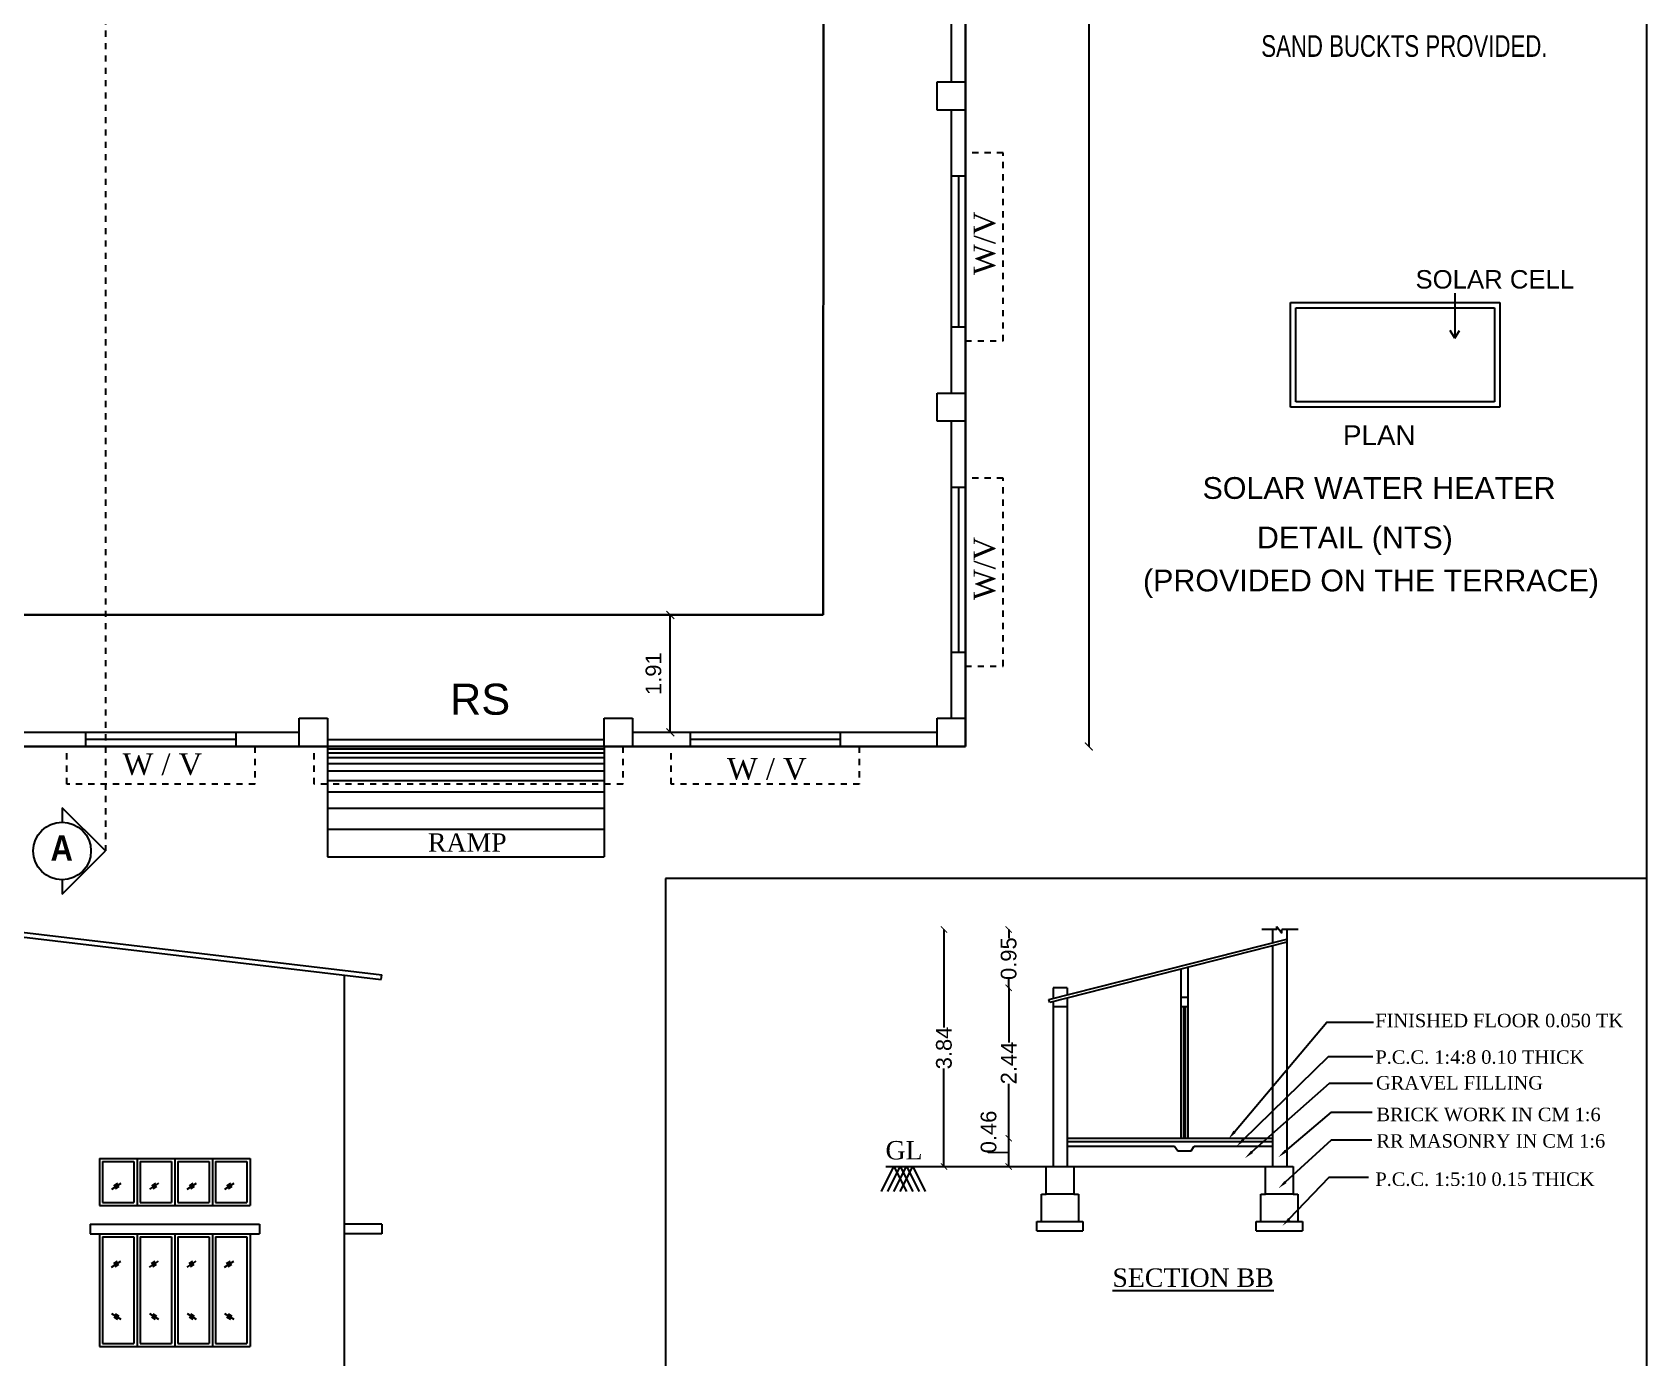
# Model space of a CAD drawing. Header units: metres. Extents: x 2267204 to 2267561, y 3771 to 3959.
# Drawn here: x 2267476.48 to 2267502.65, y 3904.03 to 3925.51 of the extents above; entities that cross this region are included whole.
import ezdxf
from ezdxf.enums import TextEntityAlignment as Align

# ---------------------------------------------------------------- set-up
doc = ezdxf.new("R2010")
doc.units = ezdxf.units.M
doc.header["$LTSCALE"] = 3.5
doc.header["$MEASUREMENT"] = 0
doc.linetypes.add('HIDDEN', pattern=[0.375, 0.25, -0.125])
doc.layers.get('0').update_dxf_attribs({"linetype": 'CONTINUOUS'})
doc.styles.add('cent', font='arial.ttf', dxfattribs={"height": 9})
doc.styles.add('DURAI', font='swisscl.ttf')
doc.styles.add('regular', font='arial.ttf', dxfattribs={"height": 9})
doc.styles.get("Standard").update_dxf_attribs({"font": 'times.ttf'})
doc.styles.add('style1', font='arialbd.ttf')
doc.styles.add('style3', font='arial.ttf')
doc.linetypes.add('ZIGZAG', pattern='A,0.0001,-0.2,[131,ltypeshp.shx,S=0.2,R=0,X=-0.2,Y=0],-0.4,[131,ltypeshp.shx,S=0.2,R=180,X=0.2,Y=0],-0.2', length=0.8001)

# ---------------------------------------------------------------- blocks, each defined once
blk = doc.blocks.new('_ArchTick')
at = {"color": 0, "linetype": 'ByBlock', "const_width": 0.15}
blk.add_lwpolyline([(-0.5, -0.5), (0.5, 0.5)], dxfattribs=at)
blk = doc.blocks.new('A$C267C1C9C')
for p, q in [((4115.7, 5), (4115.7, 2883.4)), ((3681, 2711.3), (3681, 1493.3)), ((3681, 1493.3), (3681, 2711.3)), ((3681, 1493.3), (3681, 2711.3)), ((3681, 1493.3), (3681, 2711.3)), ((3759.8, 2711.3), (3759.8, 1493.3)), ((3672, 2097.8), (3672, 1917.3)), ((3663, 1899.3), (3663, 1917.3)), ((3663, 1917.3), (3681, 1917.3)), ((3663, 1899.3), (3663, 1917.3)), ((3663, 1917.3), (3681, 1917.3)), ((3681, 1917.3), (3681, 1899.3)), ((3681, 1917.3), (3681, 1899.3)), ((3681, 1899.3), (3663, 1899.3)), ((3681, 1899.3), (3663, 1899.3)), ((3672, 1899.3), (3672, 1718.8)), ((3681, 1857.1), (3672, 1857.1)), ((3672, 1857.1), (3672, 1761.1)), ((3676.5, 1857.1), (3676.5, 1761.1)), ((3681, 1761.1), (3681, 1857.1)), ((3993.2, 1782.5), (3993.2, 1753.8)), ((3888.5, 1776.5), (4021.9, 1776.5)), ((3888.5, 1709.8), (3888.5, 1776.5)), ((3891.9, 1773.2), (4018.5, 1773.2)), ((3891.9, 1713.2), (3891.9, 1773.2)), ((4018.5, 1773.2), (4018.5, 1713.2)), ((4021.9, 1776.5), (4021.9, 1709.8)), ((3672, 1761.1), (3681, 1761.1)), ((3993.2, 1753.8), (3990.3, 1758.7)), ((3993.2, 1753.8), (3996.2, 1758.7)), ((3663, 1700.8), (3663, 1718.8)), ((3663, 1718.8), (3681, 1718.8)), ((3663, 1700.8), (3663, 1718.8)), ((3663, 1718.8), (3681, 1718.8)), ((3681, 1718.8), (3681, 1700.8)), ((3681, 1718.8), (3681, 1700.8)), ((4018.5, 1713.2), (3891.9, 1713.2)), ((3681, 1700.8), (3663, 1700.8)), ((3681, 1700.8), (3663, 1700.8)), ((3672, 1700.8), (3672, 1511.3)), ((4021.9, 1709.8), (3888.5, 1709.8)), ((3681, 1658.6), (3672, 1658.6)), ((3672, 1658.6), (3672, 1553.6)), ((3676.5, 1658.6), (3676.5, 1553.6)), ((3681, 1553.6), (3681, 1658.6)), ((3492.7, 1502.3), (3492.7, 1577.3)), ((3672, 1553.6), (3681, 1553.6)), ((3255.9, 1493.3), (3255.9, 1511.3)), ((3255.9, 1511.3), (3273.9, 1511.3)), ((3255.9, 1493.3), (3255.9, 1511.3)), ((3255.9, 1511.3), (3273.9, 1511.3)), ((3273.9, 1511.3), (3273.9, 1493.3)), ((3273.9, 1511.3), (3273.9, 1493.3)), ((3450.5, 1493.3), (3450.5, 1511.3)), ((3450.5, 1511.3), (3468.5, 1511.3)), ((3450.5, 1493.3), (3450.5, 1511.3)), ((3450.5, 1511.3), (3468.5, 1511.3)), ((3468.5, 1511.3), (3468.5, 1493.3)), ((3468.5, 1511.3), (3468.5, 1493.3)), ((3663, 1493.3), (3663, 1511.3)), ((3663, 1511.3), (3681, 1511.3)), ((3663, 1493.3), (3663, 1511.3)), ((3663, 1511.3), (3681, 1511.3)), ((3681, 1511.3), (3681, 1493.3)), ((3681, 1511.3), (3681, 1493.3)), ((3255.9, 1502.3), (3079.3, 1502.3)), ((3215.6, 1502.3), (3119.6, 1502.3)), ((3119.6, 1502.3), (3119.6, 1493.3)), ((3215.6, 1497.8), (3119.6, 1497.8)), ((3215.6, 1493.3), (3215.6, 1502.3)), ((3663, 1502.3), (3468.5, 1502.3)), ((3601.3, 1502.3), (3505.3, 1502.3)), ((3505.3, 1502.3), (3505.3, 1493.3)), ((3601.3, 1497.8), (3505.3, 1497.8)), ((3601.3, 1493.3), (3601.3, 1502.3)), ((3681, 1493.3), (1877.6, 1493.3)), ((1896.5, 1493.3), (3681, 1493.3)), ((1896.5, 1493.3), (3681, 1493.3)), ((1896.5, 1493.3), (3681, 1493.3)), ((3119.6, 1493.3), (3215.6, 1493.3)), ((3273.9, 1493.3), (3255.9, 1493.3)), ((3273.9, 1493.3), (3255.9, 1493.3)), ((3273.9, 1493.3), (3273.9, 1422.9)), ((3450.5, 1491.7), (3273.9, 1491.7)), ((3450.5, 1489.1), (3273.9, 1489.1)), ((3450.5, 1486), (3273.9, 1486)), ((3450.5, 1493.3), (3450.5, 1422.9)), ((3468.5, 1493.3), (3450.5, 1493.3)), ((3468.5, 1493.3), (3450.5, 1493.3)), ((3505.3, 1493.3), (3601.3, 1493.3)), ((3681, 1493.3), (3663, 1493.3)), ((3681, 1493.3), (3663, 1493.3)), ((3450.5, 1482.2), (3273.9, 1482.2)), ((3450.5, 1477.5), (3273.9, 1477.5)), ((3450.5, 1471.4), (3273.9, 1471.4)), ((3450.5, 1464.1), (3273.9, 1464.1)), ((3450.5, 1453.7), (3273.9, 1453.7)), ((3450.5, 1440.3), (3273.9, 1440.3)), ((2675.7, 1422.5), (3308.6, 1347.6)), ((3273.9, 1422.9), (3450.5, 1422.9)), ((2675.7, 1419.4), (3308.2, 1344.7)), ((4115.7, 1409.1), (3489.7, 1409.1)), ((3489.7, 1409.1), (3489.7, 378.3)), ((3734.2, 1331.9), (3886, 1370.4)), ((3879.7, 1376.6), (3870.2, 1376.6)), ((3877, 1376.6), (3877, 1368.1)), ((3879.7, 1376.6), (3879.7, 1378.5)), ((3879.7, 1378.5), (3883, 1374.3)), ((3893.3, 1376.6), (3883, 1376.6)), ((3883, 1374.3), (3883, 1376.6)), ((3886, 1376.6), (3886, 1370.4)), ((3886, 1370.4), (3886, 1225.4)), ((3886, 1368.4), (3734.9, 1330.1)), ((3877, 1366.1), (3877, 1225.4)), ((3818.5, 1351.3), (3818.5, 1243.4)), ((3823, 1352.4), (3823, 1243.4)), ((3284.7, 1062.5), (3284.7, 1347.4)), ((3308.2, 1344.7), (3308.6, 1347.6)), ((3737, 1339.4), (3737, 1332.6)), ((3746, 1339.4), (3737, 1339.4)), ((3746, 1339.4), (3746, 1334.9)), ((3734.9, 1330.1), (3734.2, 1331.9)), ((3737, 1330.6), (3737, 1225.4)), ((3746, 1332.9), (3746, 1225.4)), ((3818.5, 1333.4), (3823, 1333.4)), ((3737, 1327.4), (3746, 1327.4)), ((3818.5, 1327.4), (3823, 1327.4)), ((3820.2, 1327.4), (3820.2, 1243.4)), ((3821.2, 1327.4), (3821.2, 1243.4)), ((3746, 1243.4), (3877, 1243.4)), ((3746, 1241.4), (3877, 1241.4)), ((3746, 1238.4), (3814.5, 1238.4)), ((3814.5, 1238.4), (3816.5, 1235.4)), ((3825, 1235.4), (3827, 1238.4)), ((3827, 1238.4), (3877, 1238.4)), ((3128.5, 1230.5), (3224.5, 1230.5)), ((3128.5, 1230.5), (3128.5, 1200.5)), ((3130.4, 1228.5), (3150.4, 1228.5)), ((3130.4, 1228.5), (3130.4, 1202.5)), ((3150.4, 1228.5), (3150.4, 1202.5)), ((3152.4, 1230.5), (3152.4, 1200.5)), ((3154.5, 1228.5), (3174.5, 1228.5)), ((3154.5, 1228.5), (3154.5, 1202.5)), ((3174.5, 1228.5), (3174.5, 1202.5)), ((3176.5, 1230.5), (3176.5, 1200.5)), ((3178.5, 1228.5), (3198.5, 1228.5)), ((3178.5, 1228.5), (3178.5, 1202.5)), ((3198.5, 1228.5), (3198.5, 1202.5)), ((3200.5, 1230.5), (3200.5, 1200.5)), ((3202.5, 1228.5), (3222.5, 1228.5)), ((3202.5, 1228.5), (3202.5, 1202.5)), ((3222.5, 1228.5), (3222.5, 1202.5)), ((3224.5, 1230.5), (3224.5, 1200.5)), ((3816.5, 1235.4), (3825, 1235.4)), ((3627.4, 1209.4), (3635.4, 1225.4)), ((3630.2, 1225.4), (3890.1, 1225.4)), ((3631.4, 1209.4), (3639.4, 1225.4)), ((3635.4, 1225.4), (3643.4, 1209.4)), ((3635.4, 1209.4), (3643.4, 1225.4)), ((3639.4, 1209.4), (3647.4, 1225.4)), ((3639.4, 1225.4), (3647.4, 1209.4)), ((3643.4, 1225.4), (3651.4, 1209.4)), ((3647.4, 1225.4), (3655.4, 1209.4)), ((3732.5, 1207.8), (3732.5, 1225.4)), ((3732.5, 1225.4), (3737, 1225.4)), ((3750.1, 1225.4), (3750.1, 1207.8)), ((3818.5, 1225.6), (3818.5, 1225.4)), ((3823, 1225.6), (3823, 1225.4)), ((3872.5, 1207.8), (3872.5, 1225.4)), ((3890.1, 1225.4), (3890.1, 1207.8)), ((3729.6, 1190.2), (3729.6, 1207.8)), ((3729.6, 1207.8), (3732.5, 1207.8)), ((3750.1, 1207.8), (3732.5, 1207.8)), ((3750.1, 1207.8), (3753.1, 1207.8)), ((3753.1, 1207.8), (3753.1, 1190.2)), ((3869.6, 1190.2), (3869.6, 1207.8)), ((3869.6, 1207.8), (3872.5, 1207.8)), ((3890.1, 1207.8), (3872.5, 1207.8)), ((3890.1, 1207.8), (3893.1, 1207.8)), ((3893.1, 1207.8), (3893.1, 1190.2)), ((3128.5, 1200.5), (3224.5, 1200.5)), ((3130.4, 1202.5), (3150.4, 1202.5)), ((3154.5, 1202.5), (3174.5, 1202.5)), ((3178.5, 1202.5), (3198.5, 1202.5)), ((3202.5, 1202.5), (3222.5, 1202.5)), ((3122.5, 1188.5), (3122.5, 1182.5)), ((3122.5, 1188.5), (3230.5, 1188.5)), ((3230.5, 1188.5), (3230.5, 1182.5)), ((3308.7, 1188.5), (3284.7, 1188.5)), ((3308.7, 1188.5), (3308.7, 1182.5)), ((3726.6, 1184.3), (3726.6, 1190.2)), ((3726.6, 1190.2), (3753.1, 1190.2)), ((3753.1, 1190.2), (3756, 1190.2)), ((3756, 1190.2), (3756, 1184.3)), ((3866.6, 1184.3), (3866.6, 1190.2)), ((3866.6, 1190.2), (3893.1, 1190.2)), ((3893.1, 1190.2), (3896, 1190.2)), ((3896, 1190.2), (3896, 1184.3)), ((3122.5, 1182.5), (3230.5, 1182.5)), ((3128.5, 1182.5), (3128.5, 1110.5)), ((3130.4, 1180.5), (3150.4, 1180.5)), ((3130.4, 1180.5), (3130.4, 1112.5)), ((3150.4, 1180.5), (3150.4, 1112.5)), ((3152.4, 1182.5), (3152.4, 1110.5)), ((3154.5, 1180.5), (3174.5, 1180.5)), ((3154.5, 1180.5), (3154.5, 1112.5)), ((3174.5, 1180.5), (3174.5, 1112.5)), ((3176.5, 1182.5), (3176.5, 1110.5)), ((3178.5, 1180.5), (3198.5, 1180.5)), ((3178.5, 1180.5), (3178.5, 1112.5)), ((3198.5, 1180.5), (3198.5, 1112.5)), ((3200.5, 1182.5), (3200.5, 1110.5)), ((3202.5, 1180.5), (3222.5, 1180.5)), ((3202.5, 1180.5), (3202.5, 1112.5)), ((3222.5, 1180.5), (3222.5, 1112.5)), ((3224.5, 1182.5), (3224.5, 1110.5)), ((3308.7, 1182.5), (3284.7, 1182.5)), ((3726.6, 1184.3), (3756, 1184.3)), ((3866.6, 1184.3), (3896, 1184.3)), ((3136.1, 1161.2), (3142, 1165)), ((3137.5, 1163.4), (3139.9, 1165)), ((3160.3, 1161.2), (3166.1, 1165)), ((3161.6, 1163.4), (3164, 1165)), ((3208.3, 1161.2), (3214.1, 1165)), ((3209.6, 1163.4), (3212, 1165)), ((3138.4, 1161.5), (3140.8, 1163.1)), ((3162.5, 1161.5), (3164.9, 1163.1)), ((3210.5, 1161.5), (3212.9, 1163.1)), ((3136.1, 1131.7), (3142, 1127.9)), ((3137.5, 1129.5), (3139.9, 1128)), ((3138.4, 1131.4), (3140.8, 1129.8)), ((3160.3, 1131.7), (3166.1, 1127.9)), ((3161.6, 1129.5), (3164, 1128)), ((3162.5, 1131.4), (3164.9, 1129.8)), ((3185.6, 1129.5), (3188, 1128)), ((3208.3, 1131.7), (3214.1, 1127.9)), ((3209.6, 1129.5), (3212, 1128)), ((3210.5, 1131.4), (3212.9, 1129.8)), ((3128.5, 1110.5), (3224.5, 1110.5)), ((3130.4, 1112.5), (3150.4, 1112.5)), ((3154.5, 1112.5), (3174.5, 1112.5)), ((3178.5, 1112.5), (3198.5, 1112.5)), ((3202.5, 1112.5), (3222.5, 1112.5))]:
    blk.add_line(p, q)
at = {"linetype": 'HIDDEN'}
for p, q in [((3132.2, 2761), (3132.2, 1426.7)), ((3705, 1872.1), (3681, 1872.1)), ((3705, 1752.1), (3705, 1872.1)), ((3681, 1752.1), (3705, 1752.1)), ((3705, 1664.6), (3681, 1664.6)), ((3705, 1544.6), (3705, 1664.6)), ((3681, 1544.6), (3705, 1544.6)), ((3107.6, 1469.3), (3107.6, 1493.3)), ((3227.6, 1493.3), (3227.6, 1469.3)), ((3265.5, 1469.3), (3265.5, 1493.3)), ((3462.5, 1493.3), (3462.5, 1469.3)), ((3493.3, 1469.3), (3493.3, 1493.3)), ((3613.3, 1493.3), (3613.3, 1469.3)), ((3227.6, 1469.3), (3107.6, 1469.3)), ((3462.5, 1469.3), (3265.5, 1469.3)), ((3613.3, 1469.3), (3493.3, 1469.3))]:
    blk.add_line(p, q, dxfattribs=at)
at = {"lineweight": 30}
for p, q in [((3590.2, 1577.3), (3590.5, 1997.3)), ((2090.2, 1577.3), (3590.2, 1577.3))]:
    blk.add_line(p, q, dxfattribs=at)
at = {"linetype": 'ZIGZAG', "ltscale": 0.25}
blk.add_line((3273.9, 1497.8), (3450.5, 1497.8), dxfattribs=at)
at = {"linetype": 'ByBlock'}
for p, q in [((3132.2, 1426.7), (3104.6, 1454.3)), ((3104.6, 1454.3), (3104.6, 1445.1)), ((3104.6, 1399.1), (3132.2, 1426.7)), ((3104.6, 1408.3), (3104.6, 1399.1))]:
    blk.add_line(p, q, dxfattribs=at)
at = {"lineweight": 25}
for p, q in [((3667.3, 1376.6), (3667.3, 1314.1)), ((3708.6, 1376.6), (3708.6, 1371.1)), ((3708.6, 1339.4), (3708.6, 1344.9)), ((3708.6, 1339.4), (3708.6, 1304.5)), ((3667.3, 1225.4), (3667.3, 1288)), ((3708.6, 1243.4), (3708.6, 1278.2)), ((3708.6, 1225.4), (3708.6, 1243.4)), ((3708.6, 1234.4), (3695.8, 1234.1)), ((3695.8, 1234.1), (3695.8, 1234.3))]:
    blk.add_line(p, q, dxfattribs=at)
at = {"ltscale": 250}
for p, q in [((3136.4, 1211), (3142.2, 1214.8)), ((3137.7, 1213.1), (3140.1, 1214.7)), ((3138.6, 1211.3), (3141, 1212.8)), ((3160.5, 1211), (3166.4, 1214.8)), ((3161.8, 1213.1), (3164.3, 1214.7)), ((3162.7, 1211.3), (3165.1, 1212.8)), ((3184.5, 1211), (3190.4, 1214.8)), ((3185.8, 1213.1), (3188.3, 1214.7)), ((3186.7, 1211.3), (3189.1, 1212.8)), ((3208.5, 1211), (3214.4, 1214.8)), ((3209.8, 1213.1), (3212.3, 1214.7)), ((3210.7, 1211.3), (3213.1, 1212.8)), ((3184.3, 1161.2), (3190.1, 1165)), ((3185.6, 1163.4), (3188, 1165)), ((3186.5, 1161.5), (3188.9, 1163.1)), ((3184.3, 1131.7), (3190.1, 1127.9)), ((3186.5, 1131.4), (3188.9, 1129.8))]:
    blk.add_line(p, q, dxfattribs=at)
for points in [[(3852.8, 1247.6), (3911.6, 1317.5), (3941.4, 1317.5)], [(3858.3, 1242.4), (3912.6, 1295.6), (3940.9, 1295.6)], [(3863.8, 1234.7), (3913.4, 1278.5), (3940.8, 1278.5)], [(3885.3, 1235.2), (3914.6, 1260.1), (3940.6, 1260.1)], [(3885.3, 1215.5), (3914.6, 1242.3), (3940.4, 1242.3)], [(3887.6, 1191.9), (3913.1, 1218.5), (3938.2, 1218.5)]]:
    blk.add_lwpolyline(points)
at = {"linetype": 'ByBlock'}
blk.add_circle((3104.6, 1426.7), 18.4, dxfattribs=at)
for points in [[(3853.5, 1246.9), (3848.9, 1243), (3852, 1248.2)], [(3859, 1241.7), (3854, 1238.2), (3857.6, 1243.1)], [(3864.5, 1234), (3859.4, 1230.7), (3863.2, 1235.4)], [(3886, 1234.5), (3880.8, 1231.4), (3884.7, 1236)], [(3885.9, 1214.8), (3880.8, 1211.5), (3884.6, 1216.2)], [(3888.3, 1191.2), (3883.4, 1187.6), (3886.9, 1192.6)]]:
    blk.add_solid(points)
at = {"xscale": 5, "yscale": 5, "zscale": 5}
for p, rotation in [((3492.7, 1577.3), 90), ((3492.7, 1502.3), 270), ((3759.8, 1493.3), 270)]:
    blk.add_blockref('_ArchTick', p, dxfattribs=dict(at, rotation=rotation))
at = {"lineweight": 25, "xscale": 4, "yscale": 4, "zscale": 4}
for p, rotation in [((3667.3, 1376.6), 90), ((3708.6, 1376.6), 90), ((3708.6, 1339.4), 270), ((3708.6, 1339.4), 90), ((3708.6, 1243.4), 270), ((3708.6, 1243.4), 90), ((3667.3, 1225.4), 270), ((3708.6, 1225.4), 270)]:
    blk.add_blockref('_ArchTick', p, dxfattribs=dict(at, rotation=rotation))
at = {"linetype": 'Continuous', "lineweight": 0, "style": 'DURAI'}
blk.add_text('SAND BUCKTS PROVIDED.', height=13.824, dxfattribs=at).set_placement((3961.1, 1933.3), align=Align.CENTER)
for p in [(3700, 1794.2), (3700, 1586.7)]:
    blk.add_text('W/V', height=13.75, rotation=90).set_placement(p)
at = {"style": 'regular'}
for s, height, p in [('SOLAR CELL', 11.75, (3968.2, 1785.5)), ('PLAN', 12.7, (3921.9, 1685.6)), ('SOLAR WATER HEATER', 13.885, (3832.3, 1651.3)), ('DETAIL (NTS)', 13.885, (3867, 1619.7)), ('(PROVIDED ON THE TERRACE)', 13.885, (3794.3, 1592.3))]:
    blk.add_text(s, height=height, dxfattribs=at).set_placement(p)
at = {"lineweight": 9, "style": 'style3'}
blk.add_text('RS', height=19.8, dxfattribs=at).set_placement((3352.1, 1513.6))
for s, height, p in [('W / V', 13.75, (3143.2, 1475.2)), ('W / V', 13.75, (3528.9, 1472.2)), ('RAMP', 11.74, (3338, 1426.2)), ('FINISHED FLOOR 0.050 TK', 8.609, (3942.5, 1314.2)), ('P.C.C. 1:4:8 0.10 THICK', 8.609, (3942.6, 1290.9)), ('GRAVEL FILLING', 8.609, (3943, 1274.5)), ('BRICK WORK IN CM 1:6', 8.609, (3943.3, 1254.3)), ('GL', 11.74, (3630, 1229.9)), ('RR MASONRY IN CM 1:6', 8.609, (3943.3, 1237.4)), ('P.C.C. 1:5:10 0.15 THICK', 8.609, (3942.6, 1213)), ('%%USECTION BB', 11.739, (3774.8, 1148.6))]:
    blk.add_text(s, height=height).set_placement(p)
at = {"style": 'style1', "width": 0.875}
blk.add_text('A', height=16.2, dxfattribs=at).set_placement((3097.2, 1420.4))
at = {"insert": (3482, 1539.8), "char_height": 10, "attachment_point": 5, "rotation": 90, "style": 'cent'}
blk.add_mtext('\\A1;1.91 ', dxfattribs=at)
at = {"lineweight": 25, "char_height": 10, "attachment_point": 5, "rotation": 90, "style": 'cent'}
for s, insert in [('\\A1;0.95', (3708.6, 1358)), ('\\A1;3.84', (3667.3, 1301)), ('\\A1;2.44', (3708.6, 1291.4)), ('\\A1;0.46', (3695.8, 1247.4))]:
    blk.add_mtext(s, dxfattribs=dict(at, insert=insert))

msp = doc.modelspace()

# ---------------------------------------------------------------- block references
at = {"ltscale": 400, "xscale": 0.0254007739713416, "yscale": 0.0254007739713416, "zscale": 0.0254007739713416}
msp.add_blockref('A$C267C1C9C', (2267398.10333, 3876.00377), dxfattribs=at)

doc.saveas('drawing.dxf')
